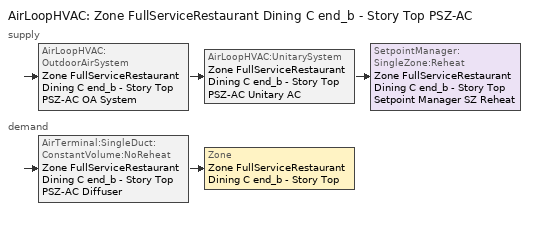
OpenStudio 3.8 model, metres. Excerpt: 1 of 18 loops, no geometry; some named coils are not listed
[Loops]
AirLoopHVAC 'Zone FullServiceRestaurant Dining C end_b - Story Top PSZ-AC'
 supply: AirLoopHVAC:OutdoorAirSystem 'Zone FullServiceRestaurant Dining C end_b - Story Top PSZ-AC OA System' > AirLoopHVAC:UnitarySystem 'Zone FullServiceRestaurant Dining C end_b - Story Top PSZ-AC Unitary AC' > SetpointManager:SingleZone:Reheat 'Zone FullServiceRestaurant Dining C end_b - Story Top Setpoint Manager SZ Reheat'
 demand: AirTerminal:SingleDuct:ConstantVolume:NoReheat 'Zone FullServiceRestaurant Dining C end_b - Story Top PSZ-AC Diffuser' > Zone 'Zone FullServiceRestaurant Dining C end_b - Story Top'
[Sizing:Zone]
Zone FullServiceRestaurant Dining C end_b - Story Top: Zone Cooling Design Supply Air Temperature Input Method=SupplyAirTemperature; Zone Cooling Design Supply Air Temperature {C}=12.7778; Zone Cooling Design Supply Air Temperature Difference {deltaC}=11.11; Zone Heating Design Supply Air Temperature Input Method=SupplyAirTemperature; Zone Heating Design Supply Air Temperature {C}=50; Zone Heating Design Supply Air Temperature Difference {deltaC}=11.11; Zone Cooling Design Supply Air Humidity Ratio {kg-H2O/kg-air}=0.0085; Zone Heating Design Supply Air Humidity Ratio {kg-H2O/kg-air}=0.008; Cooling Design Air Flow Method=DesignDay; Heating Design Air Flow Method=DesignDay; Account for Dedicated Outdoor Air System=No; Dedicated Outdoor Air System Control Strategy=NeutralSupplyAir; Dedicated Outdoor Air Low Setpoint Temperature for Design {C}=autosize; Dedicated Outdoor Air High Setpoint Temperature for Design {C}=autosize; Zone Load Sizing Method=Sensible Load Only No Latent Load; Zone Latent Cooling Design Supply Air Humidity Ratio Input Method=HumidityRatioDifference; Zone Cooling Design Supply Air Humidity Ratio Difference {kgWater/kgDryAir}=0.005; Zone Latent Heating Design Supply Air Humidity Ratio Input Method=HumidityRatioDifference; Zone Humidification Design Supply Air Humidity Ratio Difference {kgWater/kgDryAir}=0.005
[Zone equipment]
Zone FullServiceRestaurant Dining C end_b - Story Top: Zone FullServiceRestaurant Dining C end_b - Story Top PSZ-AC Diffuser
[AirLoopHVAC]
Zone FullServiceRestaurant Dining C end_b - Story Top PSZ-AC: Availability Schedule=Zone FullServiceRestaurant Dining C end_b - Story Top PSZ-AC Occ Sch; Design Supply Air Flow Rate {m3/s}=0.200013; Design Return Air Flow Fraction of Supply Air Flow=1
[Sizing:System]
Zone FullServiceRestaurant Dining C end_b - Story Top PSZ-AC: Type of Load to Size On=Sensible; Design Outdoor Air Flow Rate {m3/s}=0.200013; Central Heating Maximum System Air Flow Ratio=1; Preheat Design Temperature {C}=7.22222; Preheat Design Humidity Ratio {kg-H2O/kg-Air}=0.008; Precool Design Temperature {C}=12.7778; Precool Design Humidity Ratio {kg-H2O/kg-Air}=0.008; Central Cooling Design Supply Air Temperature {C}=12.7778; Central Heating Design Supply Air Temperature {C}=50; Sizing Option=Coincident; 100% Outdoor Air in Cooling=No; 100% Outdoor Air in Heating=No; Central Cooling Design Supply Air Humidity Ratio {kg-H2O/kg-Air}=0.0085; Central Heating Design Supply Air Humidity Ratio {kg-H2O/kg-Air}=0.008; Cooling Design Air Flow Method=DesignDay; Heating Design Air Flow Method=DesignDay; System Outdoor Air Method=ZoneSum; Zone Maximum Outdoor Air Fraction=1; Cooling Supply Air Flow Rate Per Floor Area {m3/s-m2}=0.00996765; Cooling Fraction of Autosized Cooling Supply Air Flow Rate=1; Cooling Supply Air Flow Rate Per Unit Cooling Capacity {m3/s-W}=3.94755e-05; Heating Supply Air Flow Rate Per Floor Area {m3/s-m2}=0.00996765; Heating Fraction of Autosized Heating Supply Air Flow Rate=1; Heating Fraction of Autosized Cooling Supply Air Flow Rate=1; Heating Supply Air Flow Rate Per Unit Heating Capacity {m3/s-W}=3.15882e-05; Cooling Design Capacity Method=CoolingDesignCapacity; Cooling Design Capacity {W}=4708.66; Cooling Design Capacity Per Floor Area {W/m2}=234.7; Fraction of Autosized Cooling Design Capacity=1; Heating Design Capacity Method=HeatingDesignCapacity; Heating Design Capacity {W}=10274.33; Heating Design Capacity Per Floor Area {W/m2}=157; Fraction of Autosized Heating Design Capacity=1; Central Cooling Capacity Control Method=OnOff; Occupant Diversity=1
[SetpointManager:SingleZone:Reheat]
Zone FullServiceRestaurant Dining C end_b - Story Top Setpoint Manager SZ Reheat: Minimum Supply Air Temperature {C}=12.7778; Maximum Supply Air Temperature {C}=50; Control Zone=Zone FullServiceRestaurant Dining C end_b - Story Top; Setpoint Node or NodeList=Zone FullServiceRestaurant Dining C end_b - Story Top PSZ-AC Supply Outlet Node
[Coil:Heating:Electric]
Zone FullServiceRestaurant Dining C end_b - Story Top PSZ-AC Electric Backup Htg Coil: Availability Schedule=Always On Discrete; Efficiency=1; Nominal Capacity {W}=12358.6
[Coil:Cooling:DX:SingleSpeed]
Zone FullServiceRestaurant Dining C end_b - Story Top PSZ-AC 1spd DX AC Clg Coil 19kBtu/hr 9.7SEER 20kBtu/hr 9.7SEER: Availability Schedule=Always On Discrete; Rated Total Cooling Capacity {W}=4966.81; Rated Sensible Heat Ratio=0.701083; Rated COP {W/W}=3.14722; Rated Air Flow Rate {m3/s}=0.200013; Rated Evaporator Fan Power Per Volume Flow Rate 2017 {W/(m3/s)}=773.3; Rated Evaporator Fan Power Per Volume Flow Rate 2023 {W/(m3/s)}=934.4; Total Cooling Capacity Function of Temperature Curve=CoilClgDXQRatio_fTwbToadbSI; Total Cooling Capacity Function of Flow Fraction Curve=CoilClgDXSnglQRatio_fCFMRatio; Energy Input Ratio Function of Temperature Curve=CoilClgDXEIRRatio_fTwbToadbSI; Energy Input Ratio Function of Flow Fraction Curve=CoilClgDXSnglEIRRatio_fCFMRatio; Part Load Fraction Correlation Curve=CoilClgDXEIRRatio_fQFrac; Minimum Outdoor Dry-Bulb Temperature for Compressor Operation {C}=-25; Nominal Time for Condensate Removal to Begin {s}=0; Ratio of Initial Moisture Evaporation Rate and Steady State Latent Capacity=0; Maximum Cycling Rate {cycles/hr}=0; Latent Capacity Time Constant {s}=0; Condenser Type=AirCooled; Evaporative Condenser Effectiveness=0.9; Evaporative Condenser Air Flow Rate {m3/s}=autosize; Evaporative Condenser Pump Rated Power Consumption {W}=autosize; Crankcase Heater Capacity {W}=0; Maximum Outdoor Dry-Bulb Temperature for Crankcase Heater Operation {C}=10; Basin Heater Capacity {W/K}=0; Basin Heater Setpoint Temperature {C}=2
[Fan:OnOff]
Zone FullServiceRestaurant Dining C end_b - Story Top PSZ-AC Fan: Availability Schedule=Always On Discrete; Fan Total Efficiency=0.53625; Pressure Rise {Pa}=622.722; Maximum Flow Rate {m3/s}=0.200013; Motor Efficiency=0.825; Motor In Airstream Fraction=1; Fan Power Ratio Function of Speed Ratio Curve=Fan On Off Power Curve 14; Fan Efficiency Ratio Function of Speed Ratio Curve=Fan On Off Efficiency Curve 14
[AirLoopHVAC:UnitarySystem]
Zone FullServiceRestaurant Dining C end_b - Story Top PSZ-AC Unitary AC: Control Type=Load; Controlling Zone or Thermostat Location=Zone FullServiceRestaurant Dining C end_b - Story Top; Dehumidification Control Type=None; Availability Schedule=Always On Discrete; Supply Fan=Zone FullServiceRestaurant Dining C end_b - Story Top PSZ-AC Fan; Fan Placement=DrawThrough; Supply Air Fan Operating Mode Schedule=Zone FullServiceRestaurant Dining C end_b - Story Top PSZ-AC_night_fancycle_schedule; Heating Coil=Zone FullServiceRestaurant Dining C end_b - Story Top PSZ-AC Water Htg Coil; DX Heating Coil Sizing Ratio=1; Cooling Coil=Zone FullServiceRestaurant Dining C end_b - Story Top PSZ-AC 1spd DX AC Clg Coil 19kBtu/hr 9.7SEER 20kBtu/hr 9.7SEER; Use DOAS DX Cooling Coil=No; DOAS DX Cooling Coil Leaving Minimum Air Temperature {C}=2; Latent Load Control=SensibleOnlyLoadControl; Supplemental Heating Coil=Zone FullServiceRestaurant Dining C end_b - Story Top PSZ-AC Electric Backup Htg Coil; Supply Air Flow Rate Method During Cooling Operation=SupplyAirFlowRate; Supply Air Flow Rate During Cooling Operation {m3/s}=0.200013; Supply Air Flow Rate Method During Heating Operation=SupplyAirFlowRate; Supply Air Flow Rate During Heating Operation {m3/s}=0.200013; Supply Air Flow Rate Method When No Cooling or Heating is Required=None; No Load Supply Air Flow Rate Control Set To Low Speed=Yes; Maximum Supply Air Temperature {C}=50; Maximum Outdoor Dry-Bulb Temperature for Supplemental Heater Operation {C}=21; Ancilliary On-Cycle Electric Power {W}=0; Ancilliary Off-Cycle Electric Power {W}=0
[Controller:OutdoorAir]
Zone FullServiceRestaurant Dining C end_b - Story Top PSZ-AC OA System Controller: Minimum Outdoor Air Flow Rate {m3/s}=0.142292; Maximum Outdoor Air Flow Rate {m3/s}=0.200013; Economizer Control Type=NoEconomizer; Economizer Control Action Type=ModulateFlow; Economizer Maximum Limit Dry-Bulb Temperature {C}=28; Economizer Maximum Limit Enthalpy {J/kg}=64000; Lockout Type=LockoutWithCompressor; Minimum Limit Type=FixedMinimum; Minimum Outdoor Air Schedule=Zone FullServiceRestaurant Dining C end_b - Story Top PSZ-AC_night_ventcycle_schedule; Maximum Fraction of Outdoor Air Schedule=ZoneFullServiceRestaurantDiningCendbStoryTopPSZACmaxOASch; Controller Mechanical Ventilation=Controller Mechanical Ventilation 15; High Humidity Control=No; Heat Recovery Bypass Control Type=BypassWhenWithinEconomizerLimits; Economizer Operation Staging=InterlockedWithMechanicalCooling
[Controller:MechanicalVentilation]
Controller Mechanical Ventilation 15: Availability Schedule=Always On Discrete
[AirLoopHVAC:OutdoorAirSystem]
Zone FullServiceRestaurant Dining C end_b - Story Top PSZ-AC OA System: Controller=Zone FullServiceRestaurant Dining C end_b - Story Top PSZ-AC OA System Controller
[AirTerminal:SingleDuct:ConstantVolume:NoReheat]
Zone FullServiceRestaurant Dining C end_b - Story Top PSZ-AC Diffuser: Availability Schedule=Always On Discrete; Maximum Air Flow Rate {m3/s}=0.200013
[Schedule:Ruleset]
Name | Default Day Schedule | Summer Design Day Schedule | Winter Design Day Schedule
Zone FullServiceRestaurant Dining C end_b - Story Top PSZ-AC Occ Sch | Zone FullServiceRestaurant Dining C end_b - Story Top PSZ-AC Occ Sch Default | Zone FullServiceRestaurant Dining C end_b - Story Top PSZ-AC Occ Sch Summer Design Day | Zone FullServiceRestaurant Dining C end_b - Story Top PSZ-AC Occ Sch Winter Design Day
ZoneFullServiceRestaurantDiningCendbStoryTopPSZACmaxOASch | ZoneFullServiceRestaurantDiningCendbStoryTopPSZACmaxOASchDefault
Zone FullServiceRestaurant Dining C end_b - Story Top PSZ-AC_night_fancycle_schedule | Zone FullServiceRestaurant Dining C end_b - Story Top PSZ-AC Occ Sch Default 1 | Zone FullServiceRestaurant Dining C end_b - Story Top PSZ-AC Occ Sch Summer Design Day 1 | Zone FullServiceRestaurant Dining C end_b - Story Top PSZ-AC Occ Sch Winter Design Day 1
[Schedule:Day]
Zone FullServiceRestaurant Dining C end_b - Story Top PSZ-AC Occ Sch Default; Zone FullServiceRestaurant Dining C end_b - Story Top PSZ-AC Occ Sch Default 1: 8, 15, 0, 17, 45, 1, 24, 0, 0
Zone FullServiceRestaurant Dining C end_b - Story Top PSZ-AC Occ Sch Winter Design Day; Zone FullServiceRestaurant Dining C end_b - Story Top PSZ-AC Occ Sch Summer Design Day; Zone FullServiceRestaurant Dining C end_b - Story Top PSZ-AC Occ Sch Summer Design Day 1; Zone FullServiceRestaurant Dining C end_b - Story Top PSZ-AC Occ Sch Winter Design Day 1: 24, 0, 1
Zone FullServiceRestaurant Dining C end_b - Story Top PSZ-AC Occ Sch Saturday; Zone FullServiceRestaurant Dining C end_b - Story Top PSZ-AC Occ Sch Saturday 1: 11, 15, 0, 22, 0, 1, 24, 0, 0
Zone FullServiceRestaurant Dining C end_b - Story Top PSZ-AC Occ Sch Sunday; Zone FullServiceRestaurant Dining C end_b - Story Top PSZ-AC Occ Sch Sunday 1: 11, 15, 0, 21, 45, 1, 24, 0, 0
ZoneFullServiceRestaurantDiningCendbStoryTopPSZACmaxOASchDefault: 24, 0, 0.7
[Schedule:Rule] Date Specification Type=DateRange; Start Month=1; Start Day=1; End Month=12; End Day=31
Name | Schedule Ruleset | Rule Order | Day Schedule | Apply Saturday | Apply Sunday
Zone FullServiceRestaurant Dining C end_b - Story Top PSZ-AC Occ Sch Saturday Rule | Zone FullServiceRestaurant Dining C end_b - Story Top PSZ-AC Occ Sch | 1 | Zone FullServiceRestaurant Dining C end_b - Story Top PSZ-AC Occ Sch Saturday | Yes
Zone FullServiceRestaurant Dining C end_b - Story Top PSZ-AC Occ Sch Sunday Rule | Zone FullServiceRestaurant Dining C end_b - Story Top PSZ-AC Occ Sch | 0 | Zone FullServiceRestaurant Dining C end_b - Story Top PSZ-AC Occ Sch Sunday |  | Yes
Zone FullServiceRestaurant Dining C end_b - Story Top PSZ-AC Occ Sch Sunday Rule 1 | Zone FullServiceRestaurant Dining C end_b - Story Top PSZ-AC_night_fancycle_schedule | 0 | Zone FullServiceRestaurant Dining C end_b - Story Top PSZ-AC Occ Sch Sunday 1 |  | Yes
Zone FullServiceRestaurant Dining C end_b - Story Top PSZ-AC Occ Sch Saturday Rule 1 | Zone FullServiceRestaurant Dining C end_b - Story Top PSZ-AC_night_fancycle_schedule | 1 | Zone FullServiceRestaurant Dining C end_b - Story Top PSZ-AC Occ Sch Saturday 1 | Yes
[Schedule:Constant] Value=1
Always On Discrete; Zone FullServiceRestaurant Dining C end_b - Story Top PSZ-AC_night_ventcycle_schedule
[Curve:Exponent]
Fan On Off Power Curve 14: Coefficient1 Constant=1; Coefficient2 Constant=0; Coefficient3 Constant=0; Minimum Value of x=0; Maximum Value of x=1
[Curve:Cubic] Maximum Value of x=1
Name | Coefficient1 Constant | Coefficient2 x | Coefficient3 x**2 | Coefficient4 x**3 | Minimum Value of x
Fan On Off Efficiency Curve 14 | 1 | 0 | 0 | 0 | 0
CoilClgDXEIRRatio_fQFrac | 0 | 5.1091 | -8.5515 | 4.4744 | 0.7
[Curve:Biquadratic] Minimum Value of x=13.89; Maximum Value of x=25; Minimum Value of y=23.89; Maximum Value of y=46.11; Minimum Curve Output=0.77
Name | Coefficient1 Constant | Coefficient2 x | Coefficient3 x**2 | Coefficient4 y | Coefficient5 y**2 | Coefficient6 x*y | Maximum Curve Output
CoilClgDXQRatio_fTwbToadbSI | 0.86779 | 0.014245 | 0.000554 | -0.007569 | 3.2e-05 | -0.000191 | 1.29
CoilClgDXEIRRatio_fTwbToadbSI | 0.116709 | 0.028458 | -0.000411 | 0.021422 | 0.000162 | -0.00068 | 1.33
[Curve:Quadratic]
Name | Coefficient1 Constant | Coefficient2 x | Coefficient3 x**2 | Minimum Value of x | Maximum Value of x
CoilClgDXSnglQRatio_fCFMRatio | 0.8 | 0.2 | 0 | 0.5 | 1.5
CoilClgDXSnglEIRRatio_fCFMRatio | 1.156 | -0.1816 | 0.0256 | 0 | 1
